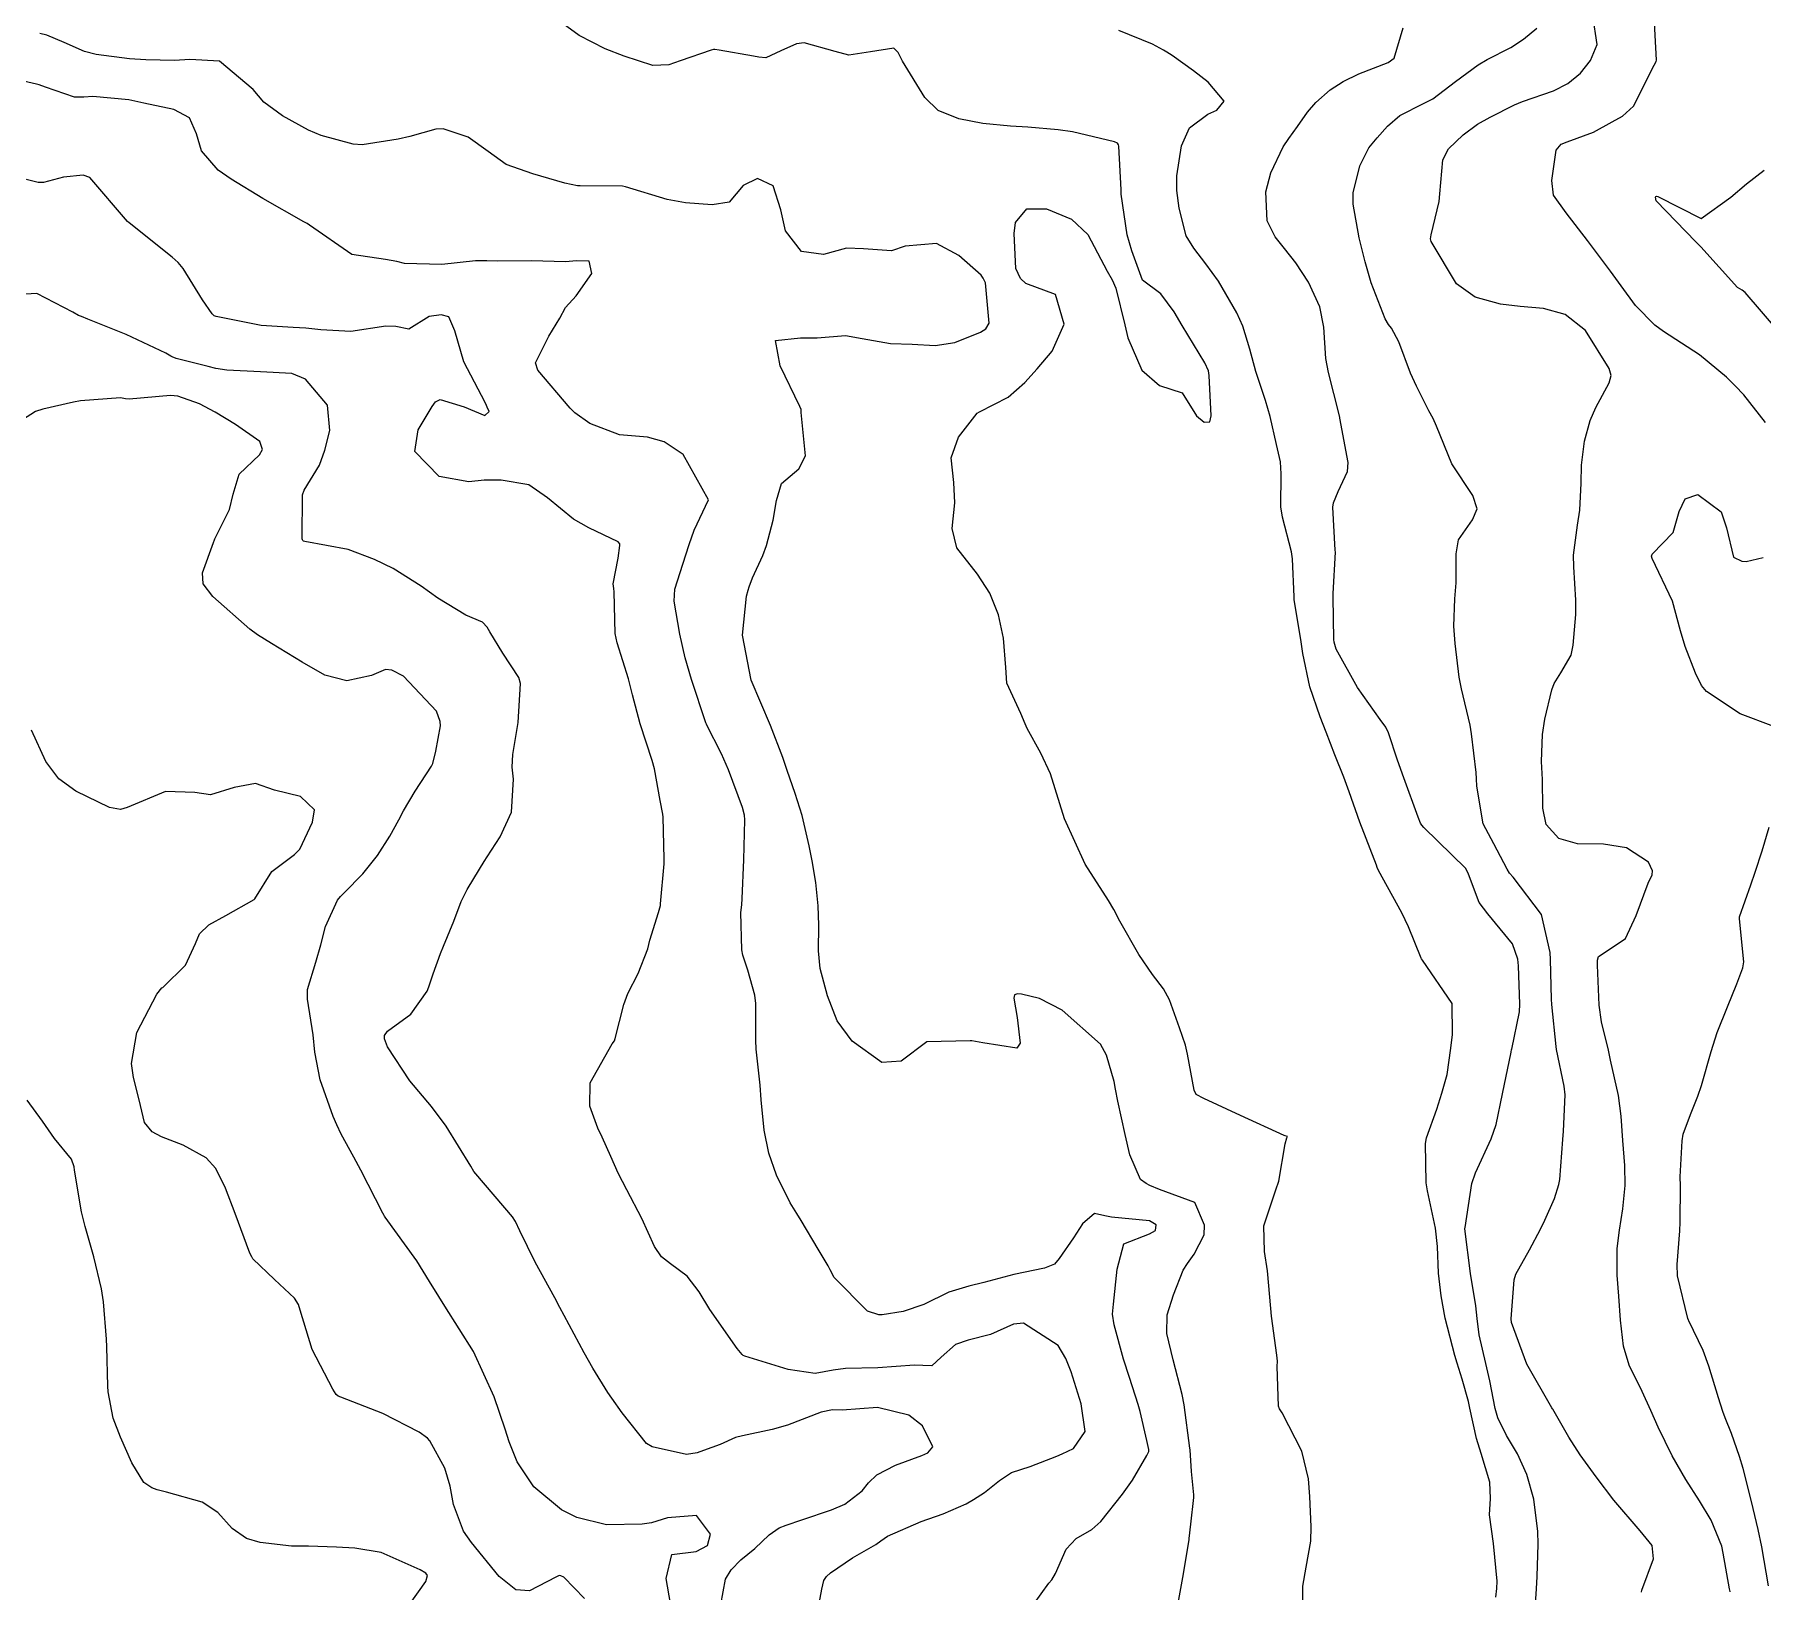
# Model space of a CAD drawing. Header units: metres. Extents: x 307586 to 320046, y 7427249 to 7434250.
# Drawn here: x 319451.8 to 319528.7, y 7427379.2 to 7427448.4 of the extents above; entities that cross this region are included whole.
import ezdxf

# ---------------------------------------------------------------- set-up
doc = ezdxf.new("R2010")
doc.units = ezdxf.units.M
doc.header["$MEASUREMENT"] = 0
doc.layers.add('Curvas de Nivel 1m', color=11, linetype='Continuous')
doc.layers.add('Curvas de Nivel 5m', color=15, linetype='Continuous')

msp = doc.modelspace()

# ---------------------------------------------------------------- linework, layer by layer
at = {"layer": 'Curvas de Nivel 1m', "flags": 128}
for points, elevation in [([(319508.219, 7427378.373), (319508.21, 7427379.41), (319508.354, 7427380.261), (319508.565, 7427381.407), (319508.582, 7427382.053), (319508.524, 7427383.407), (319508.47, 7427384.193), (319508.162, 7427385.411), (319507.29, 7427387.115), (319507.169, 7427387.299), (319507.123, 7427387.423), (319507.068, 7427389.182), (319507.078, 7427389.424), (319507.055, 7427389.685), (319506.813, 7427391.428), (319506.7, 7427392.773), (319506.642, 7427393.431), (319506.509, 7427394.3), (319506.478, 7427395.434), (319507.018, 7427397.035), (319507.145, 7427397.424), (319507.43, 7427399.081), (319507.495, 7427399.357), (319507.524, 7427399.419), (319507.433, 7427399.45), (319507.389, 7427399.465), (319505.446, 7427400.349), (319503.814, 7427401.11), (319503.46, 7427401.278), (319503.37, 7427401.471), (319503.086, 7427403.081), (319502.992, 7427403.477), (319502.729, 7427404.246), (319502.282, 7427405.488), (319502.01, 7427405.985), (319501.524, 7427406.614), (319500.916, 7427407.506), (319500.076, 7427408.986), (319499.797, 7427409.518), (319499.559, 7427409.904), (319498.527, 7427411.531), (319497.603, 7427413.54), (319496.98, 7427415.55), (319496.554, 7427416.468), (319495.944, 7427417.566), (319495.857, 7427417.769), (319495.659, 7427418.223), (319495.047, 7427419.576), (319494.992, 7427420.269), (319494.899, 7427421.578), (319494.673, 7427422.621), (319494.287, 7427423.584), (319493.735, 7427424.425), (319492.818, 7427425.604), (319492.612, 7427426.457), (319492.728, 7427427.606), (319492.677, 7427428.501), (319492.564, 7427429.608), (319492.888, 7427430.522), (319493.727, 7427431.591), (319493.824, 7427431.653), (319495.102, 7427432.306), (319495.837, 7427432.949), (319496.388, 7427433.562), (319497.063, 7427434.344), (319497.598, 7427435.544), (319497.206, 7427436.87), (319495.891, 7427437.36), (319495.652, 7427437.572), (319495.449, 7427438.023), (319495.364, 7427439.575), (319495.431, 7427440.064), (319495.93, 7427440.683), (319496.804, 7427440.683), (319497.923, 7427440.223), (319498.642, 7427439.533), (319499.513, 7427437.908), (319499.733, 7427437.522), (319499.889, 7427437.151), (319500.295, 7427435.516), (319500.431, 7427434.947), (319501.051, 7427433.508), (319501.836, 7427432.813), (319502.847, 7427432.498), (319503.481, 7427431.475), (319503.819, 7427431.19), (319504.081, 7427431.205), (319504.14, 7427431.467), (319504.05, 7427433.259), (319504.008, 7427433.468), (319503.848, 7427433.832), (319502.843, 7427435.485), (319502.488, 7427436.1), (319501.887, 7427436.902), (319501.075, 7427437.508), (319500.611, 7427438.808), (319500.392, 7427439.515), (319500.135, 7427441.323), (319500.132, 7427441.518), (319500.02, 7427443.462), (319500.01, 7427443.52), (319499.964, 7427443.599), (319499.83, 7427443.656), (319497.971, 7427444.096), (319497.326, 7427444.196), (319495.974, 7427444.315), (319495.202, 7427444.351), (319493.976, 7427444.472), (319492.901, 7427444.684), (319491.984, 7427445.055), (319491.388, 7427445.626), (319490.394, 7427447.251), (319490.201, 7427447.638), (319490.015, 7427447.829), (319488.97, 7427447.656), (319488.011, 7427447.511), (319487.404, 7427447.676), (319486.017, 7427448.062), (319485.686, 7427448.023), (319484.981, 7427447.7), (319484.32, 7427447.397), (319484.01, 7427447.421), (319483.77, 7427447.474), (319482.244, 7427447.737), (319482.043, 7427447.77), (319482.013, 7427447.771), (319481.987, 7427447.766), (319481.885, 7427447.741), (319480.504, 7427447.259), (319480.006, 7427447.089), (319479.29, 7427447.055), (319478.01, 7427447.469), (319477.173, 7427447.798), (319476.019, 7427448.393), (319474.033, 7427449.83)], 839), ([(319527.222, 7427379.16), (319527.22, 7427379.18), (319527.204, 7427379.287), (319526.922, 7427380.886), (319526.858, 7427381.185), (319526.383, 7427382.342), (319525.863, 7427383.201), (319525.257, 7427384.162), (319524.643, 7427385.216), (319524.017, 7427386.491), (319523.703, 7427387.226), (319523.306, 7427388.075), (319522.73, 7427389.236), (319522.478, 7427390.092), (319522.343, 7427391.24), (319522.279, 7427392.316), (319522.2, 7427393.242), (319522.196, 7427394.427), (319522.303, 7427395.241), (319522.453, 7427396.189), (319522.555, 7427397.239), (319522.546, 7427398.119), (319522.45, 7427399.24), (319522.381, 7427400.313), (319522.259, 7427401.242), (319521.909, 7427402.815), (319521.812, 7427403.247), (319521.502, 7427404.507), (319521.391, 7427405.252), (319521.317, 7427407.039), (319521.319, 7427407.253), (319521.37, 7427407.418), (319521.537, 7427407.529), (319522.572, 7427408.22), (319523.04, 7427409.238), (319523.577, 7427410.684), (319523.763, 7427411.046), (319523.772, 7427411.228), (319523.587, 7427411.618), (319522.609, 7427412.261), (319521.594, 7427412.414), (319520.431, 7427412.435), (319519.597, 7427412.674), (319519.034, 7427413.286), (319518.888, 7427414.013), (319518.883, 7427415.288), (319518.839, 7427416.09), (319518.874, 7427417.288), (319518.976, 7427417.974), (319519.286, 7427419.284), (319519.401, 7427419.567), (319519.691, 7427420.042), (319520.145, 7427420.829), (319520.243, 7427421.275), (319520.354, 7427422.636), (319520.359, 7427423.274), (319520.264, 7427424.756), (319520.262, 7427425.275), (319520.439, 7427426.601), (319520.544, 7427427.272), (319520.594, 7427428.469), (319520.613, 7427429.272), (319520.741, 7427430.344), (319520.993, 7427431.268), (319521.253, 7427431.842), (319521.84, 7427432.94), (319521.931, 7427433.259), (319521.848, 7427433.58), (319520.792, 7427435.271), (319519.88, 7427435.982), (319518.923, 7427436.249), (319517.883, 7427436.336), (319517.007, 7427436.436), (319515.887, 7427436.747), (319515.056, 7427437.338), (319513.921, 7427439.229), (319513.897, 7427439.35), (319513.925, 7427439.521), (319514.278, 7427441.008), (319514.303, 7427441.346), (319514.448, 7427442.855), (319514.697, 7427443.343), (319515.346, 7427443.963), (319515.98, 7427444.439), (319516.545, 7427444.761), (319517.628, 7427445.305), (319517.994, 7427445.455), (319519.361, 7427445.925), (319520.003, 7427446.248), (319520.566, 7427446.716), (319521.02, 7427447.27), (319521.304, 7427447.987), (319521.114, 7427449.269)], 843), ([(319528.798, 7427431.17), (319527.835, 7427432.407), (319527.451, 7427432.798), (319527.066, 7427433.192), (319525.857, 7427434.178), (319524.254, 7427435.226), (319523.876, 7427435.508), (319523.021, 7427436.379), (319522.372, 7427437.253), (319521.903, 7427437.901), (319520.885, 7427439.27), (319519.935, 7427440.506), (319519.373, 7427441.286), (319519.297, 7427441.939), (319519.488, 7427443.285), (319519.702, 7427443.547), (319519.969, 7427443.658), (319521.152, 7427444.092), (319521.982, 7427444.545), (319522.435, 7427444.805), (319522.926, 7427445.246), (319523.847, 7427447.069), (319523.936, 7427447.231), (319523.954, 7427447.291), (319523.842, 7427449.233)], 844), ([(319502.568, 7427378.087), (319502.817, 7427379.474), (319502.879, 7427379.792), (319503.149, 7427381.471), (319503.157, 7427381.538), (319503.23, 7427382.17), (319503.362, 7427383.349), (319503.361, 7427383.469), (319503.259, 7427384.51), (319503.194, 7427385.471), (319503.187, 7427385.557), (319502.932, 7427387.474), (319502.84, 7427387.932), (319502.436, 7427389.479), (319502.155, 7427390.657), (319502.173, 7427391.482), (319502.459, 7427392.371), (319502.895, 7427393.475), (319503.075, 7427393.765), (319503.374, 7427394.182), (319503.819, 7427395.033), (319503.841, 7427395.466), (319503.403, 7427396.471), (319501.842, 7427397.052), (319501.41, 7427397.236), (319501.239, 7427397.32), (319500.992, 7427397.496), (319500.512, 7427398.592), (319500.307, 7427399.507), (319499.976, 7427400.992), (319499.873, 7427401.514), (319499.811, 7427401.861), (319499.478, 7427403.032), (319499.206, 7427403.523), (319497.505, 7427405.031), (319496.497, 7427405.555), (319495.696, 7427405.749), (319495.515, 7427405.761), (319495.377, 7427405.709), (319495.352, 7427405.572), (319495.5, 7427404.714), (319495.629, 7427403.568), (319495.481, 7427403.348), (319493.97, 7427403.585), (319493.484, 7427403.667), (319493.407, 7427403.668), (319491.483, 7427403.62), (319490.345, 7427402.761), (319489.474, 7427402.706), (319488.166, 7427403.653), (319487.496, 7427404.555), (319487.056, 7427405.667), (319486.741, 7427406.887), (319486.661, 7427407.673), (319486.679, 7427408.807), (319486.64, 7427409.674), (319486.537, 7427410.707), (319486.381, 7427411.678), (319486.248, 7427412.338), (319485.929, 7427413.685), (319485.618, 7427414.671), (319485.266, 7427415.694), (319485.069, 7427416.266), (319484.531, 7427417.701), (319483.673, 7427419.71), (319483.275, 7427421.716), (319483.46, 7427423.453), (319483.525, 7427423.713), (319483.571, 7427423.867), (319483.731, 7427424.265), (319484.187, 7427425.264), (319484.344, 7427425.704), (319484.638, 7427426.827), (319484.786, 7427427.7), (319485.012, 7427428.466), (319485.787, 7427429.116), (319486.088, 7427429.686), (319485.888, 7427431.623), (319485.884, 7427431.689), (319485.887, 7427431.753), (319485.825, 7427431.891), (319484.957, 7427433.699), (319484.744, 7427434.817), (319485.862, 7427434.934), (319486.606, 7427434.935), (319487.864, 7427435.046), (319488.599, 7427434.916), (319489.859, 7427434.693), (319490.827, 7427434.662), (319491.858, 7427434.604), (319492.728, 7427434.739), (319493.867, 7427435.198), (319494.111, 7427435.345), (319494.261, 7427435.586), (319494.094, 7427437.385), (319493.996, 7427437.589), (319493.894, 7427437.72), (319492.903, 7427438.605), (319491.908, 7427439.142), (319490.523, 7427439.017), (319489.905, 7427438.815), (319488.662, 7427438.896), (319487.906, 7427438.929), (319486.879, 7427438.651), (319485.904, 7427438.773), (319485.19, 7427439.697), (319484.989, 7427440.637), (319484.643, 7427441.703), (319483.946, 7427442.027), (319483.308, 7427441.72), (319482.692, 7427440.968), (319481.93, 7427440.858), (319480.738, 7427440.945), (319479.933, 7427441.1), (319478.067, 7427441.662), (319477.941, 7427441.684), (319476.05, 7427441.7), (319475.941, 7427441.704), (319475.376, 7427441.816), (319473.947, 7427442.235), (319472.758, 7427442.655), (319471.957, 7427443.229), (319471.069, 7427443.869), (319469.968, 7427444.231), (319469.636, 7427444.216), (319468.478, 7427443.902), (319467.962, 7427443.78), (319466.355, 7427443.53), (319465.959, 7427443.559), (319464.535, 7427443.944), (319463.965, 7427444.179), (319462.814, 7427444.81), (319461.977, 7427445.427), (319461.511, 7427445.985), (319460.002, 7427447.251), (319458.695, 7427447.327), (319458.002, 7427447.277), (319456.734, 7427447.31), (319456.002, 7427447.354), (319454.528, 7427447.542), (319454.007, 7427447.671), (319453.09, 7427448.084), (319452.326, 7427448.405), (319452.017, 7427448.48)], 838), ([(319518.519, 7427377.947), (319518.609, 7427379.286), (319518.639, 7427379.848), (319518.69, 7427381.285), (319518.676, 7427381.838), (319518.484, 7427383.288), (319518.177, 7427384.373), (319517.765, 7427385.295), (319517.281, 7427386.116), (319516.885, 7427386.902), (319516.776, 7427387.308), (319516.534, 7427388.541), (319516.354, 7427389.314), (319516.061, 7427390.59), (319515.969, 7427391.321), (319515.914, 7427391.887), (319515.68, 7427393.325), (319515.42, 7427395.302), (319515.421, 7427395.33), (319515.434, 7427395.37), (319515.734, 7427397.325), (319515.891, 7427397.796), (319516.597, 7427399.313), (319516.809, 7427399.943), (319517.1, 7427401.305), (319517.482, 7427403.172), (319517.504, 7427403.279), (319517.505, 7427403.3), (319517.849, 7427404.955), (319517.867, 7427405.296), (319517.815, 7427407.012), (319517.781, 7427407.298), (319517.543, 7427407.987), (319516.44, 7427409.317), (319516.064, 7427409.818), (319515.581, 7427411.09), (319515.463, 7427411.331), (319513.601, 7427413.16), (319513.511, 7427413.26), (319513.452, 7427413.352), (319513.34, 7427413.621), (319512.705, 7427415.364), (319512.419, 7427416.147), (319512.02, 7427417.374), (319511.907, 7427417.626), (319511.659, 7427417.966), (319510.641, 7427419.39), (319509.698, 7427421.084), (319509.604, 7427421.401), (319509.591, 7427421.515), (319509.565, 7427423.402), (319509.565, 7427423.562), (319509.662, 7427425.401), (319509.658, 7427425.497), (319509.546, 7427427.402), (319509.574, 7427427.603), (319509.784, 7427428.106), (319510.196, 7427428.997), (319510.226, 7427429.396), (319509.86, 7427431.362), (319509.853, 7427431.4), (319509.824, 7427431.528), (319509.355, 7427433.405), (319509.239, 7427434.019), (319509.154, 7427435.407), (319508.968, 7427436.323), (319508.47, 7427437.414), (319507.906, 7427438.277), (319507.399, 7427438.911), (319506.981, 7427439.434), (319506.633, 7427440.149), (319506.566, 7427441.441), (319506.791, 7427442.277), (319507.341, 7427443.429), (319507.59, 7427443.804), (319507.977, 7427444.342), (319508.426, 7427444.976), (319508.794, 7427445.412), (319509.426, 7427445.978), (319510.002, 7427446.341), (319510.711, 7427446.688), (319512.011, 7427447.185), (319512.278, 7427447.376), (319512.678, 7427448.725)], 841), ([(319523.283, 7427379.138), (319523.298, 7427379.229), (319523.809, 7427380.632), (319523.755, 7427381.225), (319523.229, 7427381.88), (319522.05, 7427383.242), (319521.258, 7427384.275), (319520.552, 7427385.261), (319520.053, 7427386.041), (319519.331, 7427387.279), (319519.317, 7427387.303), (319519.293, 7427387.338), (319518.184, 7427389.291), (319517.498, 7427391.141), (319517.476, 7427391.299), (319517.613, 7427393.045), (319517.691, 7427393.297), (319518.301, 7427394.369), (319518.787, 7427395.286), (319518.988, 7427395.693), (319519.407, 7427396.653), (319519.604, 7427397.277), (319519.644, 7427397.504), (319519.786, 7427399.275), (319519.811, 7427399.647), (319519.891, 7427401.274), (319519.847, 7427401.654), (319519.506, 7427403.28), (319519.485, 7427403.419), (319519.295, 7427405.282), (319519.28, 7427405.518), (319519.227, 7427407.283), (319519.218, 7427407.603), (319518.825, 7427409.287), (319517.579, 7427410.949), (319517.411, 7427411.132), (319517.312, 7427411.304), (319516.711, 7427412.43), (319516.234, 7427413.321), (319515.952, 7427415.001), (319515.944, 7427415.325), (319515.921, 7427415.611), (319515.72, 7427417.329), (319515.659, 7427417.704), (319515.277, 7427419.334), (319515.172, 7427419.852), (319514.984, 7427421.337), (319514.93, 7427422.119), (319514.979, 7427423.337), (319515.034, 7427424.036), (319515.034, 7427425.337), (319515.14, 7427425.955), (319515.768, 7427426.845), (319515.965, 7427427.327), (319515.782, 7427427.925), (319514.84, 7427429.34), (319514.157, 7427431.01), (319514.01, 7427431.348), (319513.826, 7427431.691), (319513.264, 7427432.785), (319513.008, 7427433.363), (319512.477, 7427434.758), (319512.155, 7427435.376), (319512.031, 7427435.534), (319511.877, 7427435.784), (319511.246, 7427437.386), (319510.98, 7427438.316), (319510.724, 7427439.392), (319510.445, 7427440.888), (319510.451, 7427441.395), (319510.754, 7427442.593), (319511.151, 7427443.388), (319511.522, 7427443.832), (319511.977, 7427444.351), (319512.523, 7427444.834), (319513.584, 7427445.356), (319513.995, 7427445.573), (319515.006, 7427446.337), (319516.01, 7427447.088), (319516.417, 7427447.324), (319517.47, 7427447.859), (319518.027, 7427448.232), (319518.618, 7427448.71)], 842), ([(319496.23, 7427378.601), (319496.913, 7427379.544), (319497.039, 7427379.699), (319497.2, 7427379.979), (319497.686, 7427381.065), (319498.131, 7427381.531), (319498.822, 7427381.929), (319499.231, 7427382.282), (319500.186, 7427383.506), (319500.627, 7427384.125), (319501.269, 7427385.222), (319501.354, 7427385.407), (319501.359, 7427385.489), (319501.277, 7427385.889), (319500.976, 7427387.181), (319500.889, 7427387.496), (319500.493, 7427388.691), (319500.229, 7427389.506), (319499.811, 7427391.038), (319499.744, 7427391.514), (319499.784, 7427391.95), (319499.95, 7427393.511), (319500.241, 7427394.646), (319501.387, 7427395.085), (319501.651, 7427395.226), (319501.682, 7427395.487), (319501.395, 7427395.666), (319499.7, 7427395.819), (319499.397, 7427395.888), (319498.939, 7427395.983), (319498.405, 7427395.53), (319498.005, 7427394.913), (319497.37, 7427393.982), (319497.167, 7427393.742), (319496.721, 7427393.55), (319495.36, 7427393.268), (319494.015, 7427392.924), (319493.355, 7427392.755), (319492.457, 7427392.494), (319491.346, 7427391.941), (319490.429, 7427391.624), (319489.493, 7427391.486), (319489.341, 7427391.487), (319488.844, 7427391.645), (319487.358, 7427393.147), (319487.182, 7427393.484), (319487.089, 7427393.664), (319486.647, 7427394.398), (319485.897, 7427395.682), (319485.701, 7427395.991), (319485.401, 7427396.47), (319484.795, 7427397.696), (319484.456, 7427398.667), (319484.239, 7427399.702), (319484.116, 7427401.04), (319484.061, 7427401.704), (319483.886, 7427403.299), (319483.871, 7427403.706), (319483.88, 7427405.334), (319483.83, 7427405.707), (319483.524, 7427406.808), (319483.291, 7427407.474), (319483.243, 7427407.714), (319483.209, 7427409.375), (319483.243, 7427409.715), (319483.27, 7427410.002), (319483.337, 7427411.714), (319483.389, 7427413.502), (319483.375, 7427413.713), (319483.281, 7427414.041), (319482.66, 7427415.725), (319482.342, 7427416.431), (319481.682, 7427417.74), (319481.673, 7427417.76), (319481.654, 7427417.809), (319481.007, 7427419.747), (319480.736, 7427420.701), (319480.489, 7427421.752), (319480.246, 7427423.227), (319480.276, 7427423.754), (319480.622, 7427424.868), (319480.901, 7427425.749), (319481.126, 7427426.38), (319481.773, 7427427.74), (319480.633, 7427429.752), (319479.801, 7427430.313), (319479.057, 7427430.515), (319477.806, 7427430.624), (319476.483, 7427431.129), (319475.82, 7427431.611), (319475.616, 7427431.812), (319474.166, 7427433.5), (319474.076, 7427433.828), (319474.662, 7427435.021), (319475.148, 7427435.817), (319475.404, 7427436.289), (319475.883, 7427436.808), (319476.57, 7427437.8), (319476.453, 7427438.356), (319475.898, 7427438.364), (319475.397, 7427438.316), (319473.898, 7427438.359), (319472.399, 7427438.353), (319471.898, 7427438.364), (319471.399, 7427438.363), (319469.896, 7427438.205), (319468.237, 7427438.246), (319467.897, 7427438.328), (319467.392, 7427438.421), (319465.9, 7427438.641), (319464.019, 7427439.949), (319463.914, 7427440.023), (319463.762, 7427440.105), (319461.93, 7427441.134), (319460.521, 7427441.994), (319459.947, 7427442.391), (319459.203, 7427443.259), (319458.984, 7427444.015), (319458.673, 7427444.722), (319457.974, 7427445.099), (319456.639, 7427445.38), (319455.978, 7427445.52), (319454.376, 7427445.669), (319453.979, 7427445.638), (319453.554, 7427445.652), (319452.266, 7427446.096), (319451.984, 7427446.188), (319451.869, 7427446.217), (319449.991, 7427446.65)], 837), ([(319486.506, 7427377.67), (319486.804, 7427379.281), (319486.898, 7427379.664), (319487.019, 7427379.839), (319487.198, 7427380), (319488.181, 7427380.678), (319489.217, 7427381.271), (319489.432, 7427381.425), (319489.736, 7427381.632), (319491.23, 7427382.289), (319492.209, 7427382.624), (319493.238, 7427383.07), (319493.565, 7427383.261), (319494.044, 7427383.582), (319494.718, 7427384.108), (319495.256, 7427384.466), (319496.076, 7427384.742), (319497.268, 7427385.195), (319497.502, 7427385.305), (319498.003, 7427385.533), (319498.523, 7427386.285), (319498.346, 7427387.529), (319497.897, 7427388.944), (319497.667, 7427389.536), (319497.322, 7427390.117), (319495.787, 7427391.112), (319495.335, 7427391.072), (319494.309, 7427390.599), (319493.324, 7427390.36), (319492.758, 7427390.159), (319492.119, 7427389.602), (319491.702, 7427389.213), (319491.309, 7427389.22), (319490.933, 7427389.24), (319489.308, 7427389.12), (319487.865, 7427389.097), (319487.307, 7427389.027), (319486.509, 7427388.876), (319485.306, 7427389.043), (319483.381, 7427389.641), (319483.312, 7427389.668), (319483.261, 7427389.711), (319483.044, 7427389.986), (319481.829, 7427391.725), (319481.351, 7427392.502), (319480.82, 7427393.2), (319480.083, 7427393.749), (319479.674, 7427394.063), (319479.371, 7427394.519), (319478.798, 7427395.766), (319478.131, 7427397.044), (319477.753, 7427397.777), (319477.42, 7427398.518), (319477.03, 7427399.387), (319476.848, 7427399.789), (319476.484, 7427400.758), (319476.498, 7427401.794), (319477.48, 7427403.531), (319477.585, 7427403.676), (319477.621, 7427403.779), (319478.003, 7427405.278), (319478.182, 7427405.773), (319478.632, 7427406.659), (319479.062, 7427407.765), (319479.16, 7427408.14), (319479.549, 7427409.373), (319479.625, 7427409.686), (319479.633, 7427409.759), (319479.791, 7427411.546), (319479.801, 7427411.758), (319479.745, 7427413.615), (319479.73, 7427413.759), (319479.612, 7427414.358), (319479.362, 7427415.763), (319479.263, 7427416.137), (319478.729, 7427417.769), (319478.385, 7427419.053), (319478.207, 7427419.775), (319477.697, 7427421.368), (319477.612, 7427421.781), (319477.575, 7427423.636), (319477.551, 7427423.783), (319477.519, 7427423.99), (319477.743, 7427425.14), (319477.827, 7427425.704), (319477.822, 7427425.779), (319477.754, 7427425.862), (319476.449, 7427426.489), (319475.763, 7427426.868), (319474.597, 7427427.822), (319473.779, 7427428.395), (319472.54, 7427428.608), (319471.78, 7427428.612), (319471.107, 7427428.539), (319469.782, 7427428.779), (319468.695, 7427429.891), (319468.843, 7427430.854), (319469.467, 7427431.884), (319469.618, 7427432.089), (319469.826, 7427432.196), (319470.896, 7427431.869), (319471.817, 7427431.482), (319472.012, 7427431.665), (319471.923, 7427431.859), (319471.888, 7427431.924), (319471.825, 7427432.059), (319470.886, 7427433.87), (319470.481, 7427435.256), (319470.21, 7427435.877), (319469.874, 7427435.967), (319469.341, 7427435.885), (319468.43, 7427435.321), (319467.858, 7427435.448), (319467.406, 7427435.454), (319465.856, 7427435.226), (319464.511, 7427435.289), (319463.857, 7427435.377), (319463.293, 7427435.394), (319461.858, 7427435.481), (319460.005, 7427435.855), (319459.862, 7427435.884), (319459.778, 7427435.917), (319459.686, 7427436.003), (319459.246, 7427436.635), (319458.392, 7427438.023), (319458.166, 7427438.296), (319457.898, 7427438.522), (319455.988, 7427440.049), (319455.914, 7427440.121), (319454.236, 7427442.067), (319453.944, 7427442.173), (319453.07, 7427442.083), (319452.182, 7427441.854), (319451.939, 7427441.855), (319450.894, 7427442.11)], 836), ([(319480.08, 7427378.645), (319479.885, 7427379.75), (319480.132, 7427380.824), (319481.211, 7427380.958), (319481.721, 7427381.22), (319481.854, 7427381.724), (319481.231, 7427382.554), (319479.938, 7427382.458), (319479.228, 7427382.233), (319478.817, 7427382.174), (319477.227, 7427382.142), (319475.902, 7427382.472), (319475.233, 7427382.812), (319473.99, 7427383.823), (319473.254, 7427384.937), (319472.895, 7427385.834), (319472.716, 7427386.391), (319472.235, 7427387.841), (319471.313, 7427389.85), (319470.041, 7427391.87), (319469.761, 7427392.29), (319469.354, 7427392.97), (319468.795, 7427393.886), (319467.382, 7427395.83), (319467.351, 7427395.869), (319467.334, 7427395.901), (319467.278, 7427396.008), (319466.297, 7427397.917), (319465.992, 7427398.495), (319465.429, 7427399.517), (319465.228, 7427399.932), (319465.072, 7427400.3), (319464.488, 7427401.94), (319464.245, 7427403.172), (319464.175, 7427403.943), (319463.925, 7427405.519), (319463.931, 7427405.946), (319464.292, 7427407.171), (319464.521, 7427407.94), (319464.72, 7427408.76), (319465.252, 7427409.933), (319465.393, 7427410.093), (319465.558, 7427410.251), (319466.389, 7427411.1), (319467.043, 7427411.908), (319467.592, 7427412.78), (319467.989, 7427413.506), (319468.192, 7427413.894), (319468.72, 7427414.78), (319469.437, 7427415.882), (319469.496, 7427416.01), (319469.633, 7427416.559), (319469.847, 7427417.681), (319469.834, 7427417.878), (319469.657, 7427418.328), (319468.203, 7427419.895), (319467.677, 7427420.161), (319467.399, 7427420.182), (319466.771, 7427419.914), (319465.67, 7427419.686), (319464.689, 7427419.94), (319463.681, 7427420.508), (319462.318, 7427421.346), (319461.699, 7427421.73), (319461.361, 7427421.983), (319459.717, 7427423.428), (319459.28, 7427424.004), (319459.245, 7427424.487), (319459.741, 7427425.831), (319459.782, 7427425.96), (319459.797, 7427425.999), (319460.454, 7427427.302), (319460.62, 7427427.992), (319460.888, 7427428.882), (319461.79, 7427429.73), (319461.923, 7427429.978), (319461.798, 7427430.335), (319460.716, 7427431.085), (319459.818, 7427431.639), (319459.114, 7427432.007), (319458.153, 7427432.344), (319457.826, 7427432.378), (319455.993, 7427432.217), (319455.825, 7427432.226), (319455.604, 7427432.273), (319453.824, 7427432.131), (319453.513, 7427432.075), (319452.143, 7427431.77), (319451.816, 7427431.663), (319450.868, 7427431.048)], 834), ([(319529.171, 7427417.654), (319527.668, 7427418.21), (319526.176, 7427419.203), (319525.948, 7427419.468), (319525.691, 7427420.025), (319525.225, 7427421.215), (319525.014, 7427421.913), (319524.655, 7427423.221), (319523.751, 7427425.129), (319523.733, 7427425.23), (319523.754, 7427425.32), (319524.696, 7427426.288), (319524.959, 7427427.218), (319525.22, 7427427.777), (319525.784, 7427427.972), (319526.823, 7427427.194), (319527.063, 7427426.488), (319527.371, 7427425.186), (319527.75, 7427425.008), (319527.94, 7427424.988), (319528.696, 7427425.171)], 844), ([(319476.254, 7427378.864), (319475.336, 7427379.808), (319475.194, 7427379.878), (319475.117, 7427379.888), (319474.969, 7427379.812), (319473.803, 7427379.207), (319473.187, 7427379.253), (319472.46, 7427379.837), (319471.215, 7427381.353), (319470.873, 7427381.855), (319470.42, 7427383.047), (319470.27, 7427383.865), (319470.041, 7427384.659), (319469.368, 7427385.878), (319469.265, 7427386.002), (319468.886, 7427386.267), (319467.281, 7427387.093), (319465.4, 7427387.82), (319465.292, 7427387.862), (319465.207, 7427387.931), (319465.055, 7427388.173), (319464.137, 7427389.942), (319463.592, 7427391.694), (319463.518, 7427391.948), (319463.346, 7427392.226), (319462.449, 7427393.058), (319461.49, 7427393.978), (319461.44, 7427394.055), (319461.365, 7427394.228), (319460.699, 7427395.987), (319460.269, 7427397.122), (319459.843, 7427397.996), (319459.418, 7427398.468), (319458.399, 7427399.034), (319457.427, 7427399.402), (319457.018, 7427399.615), (319456.665, 7427400.032), (319456.435, 7427401.048), (319456.183, 7427402.039), (319456.092, 7427402.663), (319456.323, 7427404.037), (319457.224, 7427405.748), (319457.448, 7427406.021), (319457.482, 7427406.041), (319457.503, 7427406.054), (319458.49, 7427407.039), (319458.934, 7427408.006), (319459.118, 7427408.423), (319459.541, 7427408.828), (319460.288, 7427409.25), (319461.553, 7427409.953), (319461.574, 7427409.98), (319462.333, 7427411.207), (319463.35, 7427411.953), (319463.585, 7427412.195), (319464.151, 7427413.391), (319464.229, 7427413.944), (319463.609, 7427414.541), (319462.462, 7427414.817), (319461.614, 7427415.115), (319460.66, 7427414.942), (319459.609, 7427414.616), (319458.909, 7427414.708), (319457.61, 7427414.758), (319455.899, 7427414.046), (319455.602, 7427413.953), (319455.11, 7427414.055), (319453.61, 7427414.781), (319452.858, 7427415.324), (319452.277, 7427416.09), (319451.644, 7427417.488)], 833), ([(319528.936, 7427379.432), (319528.641, 7427381.166), (319528.472, 7427381.926), (319528.173, 7427383.171), (319527.799, 7427384.64), (319527.644, 7427385.176), (319527.283, 7427386.204), (319527.004, 7427386.898), (319526.9, 7427387.186), (319526.707, 7427387.783), (319526.273, 7427389.196), (319526.029, 7427389.899), (319525.385, 7427391.209), (319525.372, 7427391.238), (319525.344, 7427391.321), (319524.891, 7427393.215), (319524.863, 7427393.722), (319524.99, 7427395.214), (319525.007, 7427395.604), (319525.01, 7427397.214), (319525.008, 7427397.625), (319525.086, 7427399.214), (319525.136, 7427399.523), (319525.455, 7427400.394), (319525.795, 7427401.205), (319525.949, 7427401.684), (319526.375, 7427403.197), (319526.645, 7427404.044), (319527.108, 7427405.186), (319527.523, 7427406.211), (319527.79, 7427406.917), (319527.834, 7427407.177), (319527.641, 7427409.1), (319527.645, 7427409.179), (319528.142, 7427410.61), (319528.334, 7427411.172), (319528.648, 7427412.114), (319528.957, 7427413.166)], 844), ([(319468.47, 7427378.597), (319469.19, 7427379.614), (319469.258, 7427379.879), (319469.195, 7427379.988), (319468.94, 7427380.139), (319467.208, 7427380.914), (319466.027, 7427381.102), (319465.211, 7427381.147), (319463.967, 7427381.187), (319463.211, 7427381.184), (319461.825, 7427381.353), (319461.216, 7427381.538), (319460.575, 7427381.98), (319459.931, 7427382.69), (319459.234, 7427383.148), (319457.656, 7427383.598), (319457.24, 7427383.696), (319457.002, 7427383.785), (319456.647, 7427384.029), (319456.112, 7427384.897), (319455.599, 7427386.045), (319455.275, 7427386.885), (319455.055, 7427388.052), (319455.042, 7427388.306), (319454.997, 7427390.053), (319454.975, 7427390.397), (319454.849, 7427392.055), (319454.764, 7427392.641), (319454.42, 7427394.059), (319454.025, 7427395.415), (319453.864, 7427396.065), (319453.557, 7427397.923), (319453.535, 7427398.069), (319453.416, 7427398.401), (319452.664, 7427399.32), (319452.127, 7427400.09), (319451.447, 7427401.028)], 832)]:
    msp.add_lwpolyline(points, dxfattribs=dict(at, elevation=elevation))
at = {"layer": 'Curvas de Nivel 5m', "flags": 128}
for points, elevation in [([(319516.804, 7427378.921), (319516.849, 7427379.305), (319516.864, 7427379.639), (319516.702, 7427381.308), (319516.517, 7427382.592), (319516.556, 7427383.31), (319516.531, 7427384.033), (319516.154, 7427385.317), (319515.943, 7427385.983), (319515.649, 7427387.325), (319515.589, 7427387.619), (319515.306, 7427388.621), (319515.077, 7427389.332), (319514.975, 7427389.676), (319514.551, 7427391.338), (319514.366, 7427392.326), (319514.254, 7427393.341), (319514.205, 7427394.517), (319514.111, 7427395.343), (319513.759, 7427396.997), (319513.707, 7427397.347), (319513.674, 7427399.104), (319513.711, 7427399.347), (319514.17, 7427400.625), (319514.403, 7427401.341), (319514.636, 7427402.174), (319514.793, 7427403.337), (319514.878, 7427403.951), (319514.863, 7427405.336), (319513.532, 7427407.264), (319513.497, 7427407.315), (319513.475, 7427407.351), (319512.921, 7427408.733), (319512.612, 7427409.364), (319511.581, 7427411.243), (319511.522, 7427411.381), (319511.485, 7427411.479), (319510.746, 7427413.389), (319510.274, 7427414.742), (319510.036, 7427415.396), (319509.643, 7427416.387), (319509.249, 7427417.404), (319508.979, 7427418.088), (319508.527, 7427419.411), (319508.213, 7427420.897), (319508.134, 7427421.416), (319507.834, 7427423.307), (319507.828, 7427423.419), (319507.748, 7427425.11), (319507.709, 7427425.421), (319507.303, 7427426.962), (319507.232, 7427427.428), (319507.253, 7427428.893), (319507.212, 7427429.429), (319507.038, 7427430.198), (319506.753, 7427431.436), (319506.545, 7427432.154), (319506.127, 7427433.446), (319505.858, 7427434.441), (319505.546, 7427435.453), (319505.283, 7427436.052), (319504.461, 7427437.464), (319503.901, 7427438.238), (319503.356, 7427438.927), (319503.025, 7427439.483), (319502.714, 7427440.705), (319502.606, 7427441.49), (319502.604, 7427442.144), (319502.809, 7427443.487), (319503.172, 7427444.285), (319503.984, 7427444.891), (319504.386, 7427445.067), (319504.71, 7427445.463), (319504.001, 7427446.312), (319503.343, 7427446.817), (319502.403, 7427447.494), (319502.167, 7427447.65), (319502.015, 7427447.74), (319501.518, 7427448.005), (319500.024, 7427448.607)], 840), ([(319529.435, 7427435.164), (319527.891, 7427436.953), (319527.764, 7427437.054), (319527.555, 7427437.185), (319525.92, 7427438.986), (319525.7, 7427439.212), (319523.941, 7427441.031), (319523.908, 7427441.196), (319523.914, 7427441.23), (319523.943, 7427441.248), (319524.011, 7427441.229), (319525.933, 7427440.255), (319527.251, 7427441.19), (319527.949, 7427441.785), (319528.734, 7427442.393)], 845), ([(319482.309, 7427378.592), (319482.529, 7427379.717), (319482.777, 7427380.136), (319483.206, 7427380.578), (319483.831, 7427381.087), (319484.467, 7427381.698), (319484.911, 7427382.008), (319485.227, 7427382.128), (319485.915, 7427382.365), (319487.234, 7427382.804), (319487.838, 7427383.052), (319488.603, 7427383.646), (319488.887, 7427384.005), (319489.254, 7427384.357), (319490.09, 7427384.798), (319491.267, 7427385.23), (319491.529, 7427385.348), (319491.75, 7427385.605), (319491.282, 7427386.549), (319490.688, 7427387.02), (319489.29, 7427387.355), (319487.708, 7427387.236), (319487.289, 7427387.258), (319486.775, 7427387.155), (319485.282, 7427386.569), (319484.596, 7427386.381), (319483.277, 7427386.105), (319482.969, 7427386.02), (319482.279, 7427385.72), (319481.546, 7427385.442), (319481.259, 7427385.348), (319480.784, 7427385.263), (319479.261, 7427385.606), (319479.015, 7427385.762), (319477.929, 7427387.128), (319477.459, 7427387.778), (319477.295, 7427388.021), (319476.627, 7427389.111), (319476.237, 7427389.796), (319475.338, 7427391.453), (319475.154, 7427391.812), (319474.926, 7427392.235), (319474.056, 7427393.823), (319473.377, 7427395.211), (319473.176, 7427395.628), (319473.039, 7427395.835), (319471.411, 7427397.746), (319471.328, 7427397.861), (319471.188, 7427398.09), (319470.094, 7427399.873), (319469.446, 7427400.747), (319468.482, 7427401.89), (319467.478, 7427403.397), (319467.345, 7427403.765), (319467.353, 7427403.902), (319467.485, 7427404.101), (319468.528, 7427404.854), (319469.25, 7427405.883), (319469.321, 7427406.066), (319469.514, 7427406.652), (319469.845, 7427407.56), (319469.98, 7427407.876), (319470.429, 7427408.986), (319470.76, 7427409.868), (319471.03, 7427410.396), (319471.575, 7427411.302), (319471.786, 7427411.651), (319471.912, 7427411.855), (319472.492, 7427412.747), (319473.004, 7427413.839), (319473.086, 7427415.307), (319473.035, 7427415.839), (319473.059, 7427416.411), (319473.301, 7427417.835), (319473.403, 7427419.567), (319473.329, 7427419.835), (319472.615, 7427420.92), (319472.04, 7427421.855), (319471.925, 7427422.077), (319471.707, 7427422.285), (319470.97, 7427422.607), (319469.718, 7427423.366), (319468.981, 7427423.887), (319467.731, 7427424.678), (319466.907, 7427425.084), (319465.739, 7427425.531), (319463.81, 7427425.881), (319463.742, 7427425.899), (319463.712, 7427425.92), (319463.697, 7427425.951), (319463.693, 7427426.001), (319463.697, 7427427.951), (319463.775, 7427428.166), (319464.455, 7427429.275), (319464.699, 7427429.941), (319464.924, 7427430.821), (319464.807, 7427431.94), (319463.834, 7427433.106), (319463.227, 7427433.349), (319461.837, 7427433.434), (319460.329, 7427433.505), (319459.839, 7427433.58), (319459.501, 7427433.665), (319458.086, 7427434.026), (319457.908, 7427434.093), (319457.844, 7427434.126), (319457.617, 7427434.261), (319455.853, 7427435.089), (319454.15, 7427435.777), (319453.861, 7427435.884), (319453.729, 7427435.939), (319453.477, 7427436.076), (319451.875, 7427436.907), (319451.122, 7427436.86)], 835)]:
    msp.add_lwpolyline(points, dxfattribs=dict(at, elevation=elevation))

doc.saveas('drawing.dxf')
